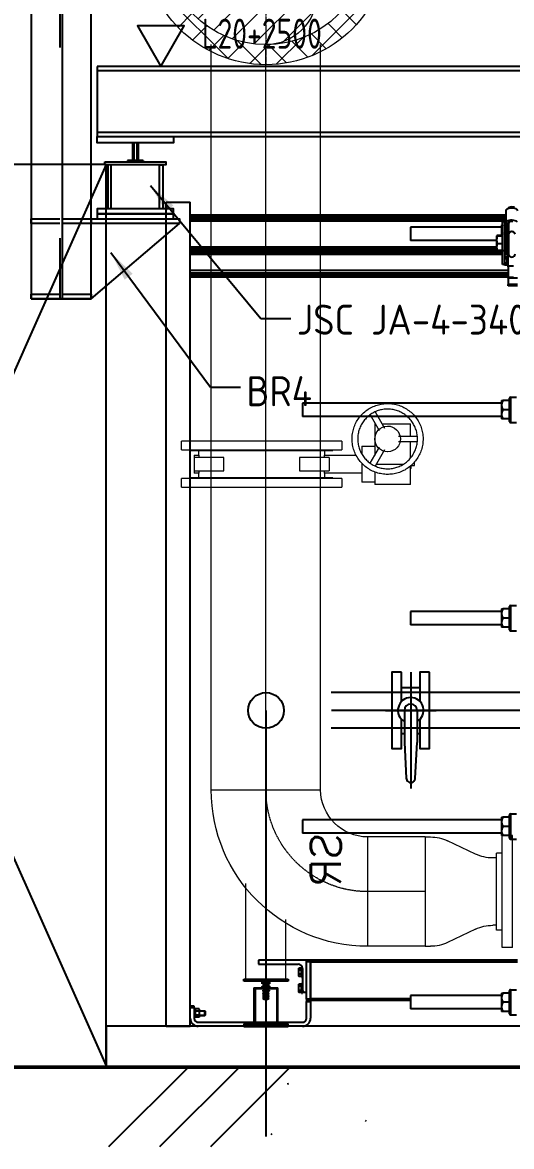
# Model space of a CAD drawing. Header units: millimetres. Extents: x -69706 to 52883, y -6882 to 68885.
# Drawn here: x 35623 to 36843, y 64494 to 67300 of the extents above; entities that cross this region are included whole.
import ezdxf

# ---------------------------------------------------------------- set-up
doc = ezdxf.new("R2010")
doc.units = ezdxf.units.MM
for name, pattern in [('XFM7P20PCW$0$CENTER', [2, 1.25, -0.25, 0.25, -0.25]), ('XFM7P20PCW$0$CENTER2', [1.125, 0.75, -0.125, 0.125, -0.125]), ('XFM7P20PCW$0$HIDDEN', [9.525, 6.35, -3.175])]:
    doc.linetypes.add(name, pattern=pattern)
for name, color, linetype in [('XFM7P20PCW$0$M-CWTR-CENT', 252, 'XFM7P20PCW$0$CENTER'), ('XFM7P20PCW$0$M-CWTR-VAVE', 252, 'Continuous'), ('XFM7P20PCW$0$M-PIPE-CHWS12', 252, 'Continuous'), ('XFM7P20PCW$0$SH-LINE-10', 252, 'Continuous'), ('XFM7P20PCW$0$SH-LINE-130', 252, 'Continuous'), ('XFM7P20PCW$0$SH-LINE-170', 252, 'Continuous'), ('XFM7P20PCW$0$SH-LINE-252', 252, 'Continuous'), ('XFM7P20PCW$0$SH-TEXT', 252, 'Continuous'), ('XFM7P20PCW$0$U-CV-DIM', 252, 'Continuous'), ('XFM7P20PCW$0$避震器', 252, 'Continuous')]:
    doc.layers.add(name, color=color, linetype=linetype)
doc.layers.add('XFM7P20PCW$0$M-PIPE--4', color=252, linetype='Continuous', lineweight=9)
doc.styles.add('XFM7P20PCW$0$aa-txt', font='isocp.shx', dxfattribs={"bigfont": 'chineset'})
doc.styles.add('XFM7P20PCW$0$PX-TEXT', font='isocp.shx', dxfattribs={"width": 0.7, "bigfont": 'chineset.shx'})
doc.styles.add('XFM7P20PCW$0$Standard', font='txt.shx', dxfattribs={"bigfont": 'chineset.shx'})
doc.dimstyles.new('XFM7P20PCW$0$adim-5', dxfattribs={"dimscale": 10, "dimtxt": 0.25, "dimasz": 0.25, "dimexe": 0.1, "dimexo": 0.5, "dimgap": 0.15, "dimtad": 0, "dimdec": 4, "dimlfac": 5, "dimdsep": 46, "dimtxsty": 'XFM7P20PCW$0$aa-txt', "dimcen": 2.5, "dimclrd": 3, "dimclre": 3, "dimclrt": 256, "dimadec": 0, "dimazin": 0, "dimtfac": 1, "dimtdec": 4, "dimtmove": 0, "dimatfit": 3, "dimfxl": 1, "dimtolj": 1, "dimtzin": 0, "dimarcsym": 0})
doc.dimstyles.new('XFM7P20PCW$0$PX-400', dxfattribs={"dimscale": 1000, "dimtxt": 0.25, "dimasz": 0.03, "dimexe": 0.1, "dimexo": 0.1, "dimgap": 0.05, "dimtad": 1, "dimdec": 0, "dimzin": 0, "dimdsep": 46, "dimtxsty": 'XFM7P20PCW$0$PX-TEXT', "dimblk": 'XFM7P20PCW$0$_Dot', "dimcen": 2, "dimclrd": 2, "dimclre": 1, "dimclrt": 4, "dimadec": 0, "dimazin": 0, "dimtfac": 1, "dimtdec": 0, "dimtix": 1, "dimtmove": 2, "dimatfit": 3, "dimfxl": 1, "dimtvp": 1, "dimtolj": 1, "dimtzin": 0, "dimarcsym": 0})

# ---------------------------------------------------------------- blocks, each defined once
blk = doc.blocks.new('XFM7P20PCW$0$_Dot')
at = {"color": 0, "linetype": 'ByBlock', "lineweight": -2}
blk.add_line((-0.5, 0), (-1, 0), dxfattribs=at)
at = {"color": 0, "linetype": 'ByBlock', "const_width": 0.5}
blk.add_lwpolyline([(-0.25, 0, 1), (0.25, 0, 1)], format="xyb", close=True, dxfattribs=at)
blk = doc.blocks.new('*D275')
at = {"layer": 'XFM7P20PCW$0$U-CV-DIM', "color": 1, "lineweight": -2, "transparency": 16777216}
for p, q in [((35758.3, 67994.4), (35237.1, 67994.4)), ((34818.3, 64694.2), (35437.1, 64694.2))]:
    blk.add_line(p, q, dxfattribs=at)
at = {"layer": 'XFM7P20PCW$0$U-CV-DIM', "color": 2, "lineweight": -2, "transparency": 16777216}
blk.add_line((35337.1, 67964.4), (35337.1, 64724.2), dxfattribs=at)
at = {"layer": 'XFM7P20PCW$0$U-CV-DIM', "color": 2, "lineweight": -2, "transparency": 16777216, "xscale": 30, "yscale": 30, "zscale": 30}
for p, rotation in [((35337.1, 67994.4), 90), ((35337.1, 64694.2), 270)]:
    blk.add_blockref('XFM7P20PCW$0$_Dot', p, dxfattribs=dict(at, rotation=rotation))
at = {"layer": 'XFM7P20PCW$0$U-CV-DIM', "color": 4, "transparency": 16777216, "insert": (35162.1, 66344.3), "char_height": 250, "attachment_point": 5, "rotation": 90, "style": 'XFM7P20PCW$0$PX-TEXT'}
blk.add_mtext('\\A1;3300', dxfattribs=at)
blk = doc.blocks.new('XFM7P20PCW$0$A$C5a31e6e3')
for p, q in [((0, 2057), (60, 2057)), ((0, 0), (0, 2057)), ((60, 0), (60, 2057)), ((847, 2025), (60, 2025)), ((847, 2023), (60, 2023)), ((847, 2035.7), (847, 2005.8)), ((854.9, 2043.6), (848.7, 2038.6)), ((847, 2018.3), (60, 2018.3)), ((847, 2016.3), (60, 2016.3)), ((847, 2015), (60, 2015)), ((847, 2010), (60, 2010)), ((609, 1994.7), (609, 1961.3)), ((836, 1994.7), (609, 1994.7)), ((836, 2001), (839, 2001)), ((836, 2001), (836, 1989.5)), ((845, 2008.2), (839, 2008.2)), ((839, 1935.7), (839, 2008.2)), ((845, 1935.7), (845, 2008.2)), ((849.5, 2001), (845, 2001)), ((849.5, 1977.1), (849.5, 2003.9)), ((854, 2003.9), (849.5, 2003.9)), ((854, 2005.8), (854, 2003.9)), ((854, 2003.9), (854, 1977.1)), ((854, 1977.1), (854, 2003.9)), ((824, 1973), (824, 1973.1)), ((824, 1973), (824, 1972.9)), ((824, 1972.9), (824, 1962.6)), ((838.2, 1973.8), (825.6, 1973.8)), ((838.2, 1972), (825.6, 1972)), ((836, 1989.5), (836, 1973.8)), ((839, 1977), (837.5, 1973.8)), ((838.2, 1973.8), (838.2, 1972)), ((838.2, 1972), (838.2, 1953.2)), ((838.2, 1971.6), (839, 1971.6)), ((849.5, 1978), (845, 1978)), ((845, 1967), (849.5, 1967)), ((848, 1943), (848, 1967)), ((849.5, 1965.2), (848, 1965.2)), ((854, 1977.1), (849.5, 1977.1)), ((849.5, 1928), (849.5, 1977.1)), ((854, 1977.1), (854, 1928)), ((854, 1928), (854, 1977.1)), ((824, 1945), (60, 1945)), ((824, 1940), (60, 1940)), ((824, 1938.7), (60, 1938.7)), ((824.3, 1936.7), (60, 1936.7)), ((824, 1961.3), (609, 1961.3)), ((824, 1962.6), (824, 1944.7)), ((824, 1944.7), (824, 1937)), ((824, 1937), (824, 1936.9)), ((825.6, 1936.2), (824, 1936.9)), ((838.2, 1953.2), (825.6, 1953.2)), ((838.2, 1936.2), (825.6, 1936.2)), ((838.2, 1953.2), (838.2, 1936.2)), ((838.2, 1938.4), (839, 1938.4)), ((839, 1936.7), (838.2, 1936.7)), ((845, 1943), (849.5, 1943)), ((849.5, 1940), (845, 1940)), ((849.5, 1938.7), (845, 1938.7)), ((849.5, 1936.7), (845, 1936.7)), ((848, 1944.8), (849.5, 1944.8)), ((839, 1932), (60, 1932)), ((839, 1930), (60, 1930)), ((60, 1927), (839, 1927)), ((845, 1935.7), (839, 1935.7)), ((839, 1901.8), (839, 1935.7)), ((845, 1901.8), (845, 1935.7)), ((849.5, 1932), (845, 1932)), ((849.5, 1930), (845, 1930)), ((845, 1927), (854.1, 1927)), ((849.9, 1920.9), (845, 1920.9)), ((849.9, 1915.7), (845, 1915.7)), ((849.5, 1928), (854, 1928)), ((849.9, 1920.9), (849.9, 1915.7)), ((849.9, 1918.8), (850.5, 1918.8)), ((849.9, 1915.7), (849.9, 1905.3)), ((850.5, 1922.5), (850.5, 1898.5)), ((850.5, 1922.5), (853, 1922.5)), ((853, 1898.3), (853, 1922.5)), ((853, 1922.5), (856.2, 1922.5)), ((853, 1887), (60, 1887)), ((853, 1880), (60, 1880)), ((845, 1901.8), (839, 1901.8)), ((843, 1901.8), (843, 1901.5)), ((843, 1901.5), (843.8, 1900.1)), ((843.1, 1901.8), (843.8, 1900.1)), ((849.9, 1900.1), (843.8, 1900.1)), ((849.9, 1905.3), (845, 1905.3)), ((849.9, 1905.3), (849.9, 1900.1)), ((849.9, 1902.2), (850.5, 1902.2)), ((850.5, 1898.5), (853, 1898.5)), ((853, 1898.3), (853, 1870.2)), ((853, 1898.3), (866, 1898.3)), ((853, 1879.8), (60, 1879.8)), ((853, 1875.3), (60, 1875.3)), ((853, 1870), (60, 1870)), ((853, 1867.2), (853, 1870.2)), ((853, 1870.2), (866, 1870.2)), ((853, 1867.2), (853, 1851.5)), ((876, 1867.2), (853, 1867.2)), ((853, 1848.5), (853, 1851.5)), ((876, 1851.5), (853, 1851.5)), ((876, 1848.5), (853, 1848.5)), ((340.2, 1555.7), (340.2, 1522.3)), ((836, 1555.7), (340.2, 1555.7)), ((836, 1562), (839.6, 1562)), ((836, 1562), (836, 1550.5)), ((836, 1550.5), (836, 1527.5)), ((856, 1562), (839.6, 1562)), ((856, 1510), (856, 1568)), ((858.5, 1570.5), (858.5, 1507.5)), ((858.5, 1570.5), (873.5, 1570.5)), ((836, 1522.3), (340.2, 1522.3)), ((836, 1527.5), (836, 1516)), ((839.6, 1516), (836, 1516)), ((856, 1539), (839.6, 1539)), ((856, 1516), (839.6, 1516)), ((858.5, 1507.5), (873.5, 1507.5)), ((836, 1042), (839.6, 1042)), ((836, 1042), (836, 1030.5)), ((856, 1042), (839.6, 1042)), ((856, 990), (856, 1048)), ((858.5, 1050.5), (858.5, 987.5)), ((858.5, 1050.5), (873.5, 1050.5)), ((609, 1035.7), (609, 1002.3)), ((836, 1035.7), (609, 1035.7)), ((836, 1030.5), (836, 1007.5)), ((856, 1019), (839.6, 1019)), ((836, 1002.3), (609, 1002.3)), ((836, 1007.5), (836, 996)), ((839.6, 996), (836, 996)), ((856, 996), (839.6, 996)), ((858.5, 987.5), (873.5, 987.5)), ((340.2, 515.7), (340.2, 482.3)), ((836, 515.7), (340.2, 515.7)), ((836, 522), (839.6, 522)), ((836, 522), (836, 510.5)), ((836, 510.5), (836, 487.5)), ((856, 522), (839.6, 522)), ((856, 470), (856, 528)), ((858.5, 530.5), (858.5, 467.5)), ((858.5, 530.5), (873.5, 530.5)), ((836, 482.3), (340.2, 482.3)), ((836, 487.5), (836, 476)), ((856, 499), (839.6, 499)), ((839.6, 476), (836, 476)), ((856, 476), (839.6, 476)), ((858.5, 467.5), (873.5, 467.5)), ((350, 165), (230, 165)), ((230, 165), (230, 155)), ((230, 155), (329, 155)), ((330.8, 145.4), (330, 142.8)), ((330, 144), (330.8, 145.4)), ((330, 144), (330, 142.8)), ((330, 142.8), (330.8, 140.2)), ((330, 142.8), (330, 135)), ((336.9, 145.4), (330.8, 145.4)), ((336.9, 145.4), (336.9, 140.2)), ((336.9, 143.3), (337.5, 143.3)), ((337.5, 147), (337.5, 123)), ((337.5, 147), (339.6, 147)), ((340, 144), (340, 90.5)), ((360, 165), (350, 165)), ((350, 85), (350, 165)), ((350, 162), (360, 162)), ((350, 68), (350, 162)), ((360, 164.8), (360, 165)), ((876, 165), (360, 165)), ((360, 162.2), (360, 164.8)), ((360, 162), (360, 162.2)), ((360, 162), (360, 68)), ((360, 161), (876, 161)), ((360, 69), (360, 161)), ((330.8, 140.2), (330, 135)), ((330, 135), (330.8, 129.8)), ((330, 135), (330, 127.2)), ((330.8, 129.8), (330, 127.2)), ((330, 127.2), (330.8, 124.6)), ((330, 127.2), (330, 126)), ((330, 126), (330.8, 124.6)), ((336.9, 140.2), (330.8, 140.2)), ((336.9, 129.8), (330.8, 129.8)), ((336.9, 124.6), (330.8, 124.6)), ((336.9, 140.2), (336.9, 129.8)), ((336.9, 129.8), (336.9, 124.6)), ((336.9, 126.7), (337.5, 126.7)), ((337.5, 123), (340, 123)), ((330.8, 105.4), (330, 102.8)), ((330, 104), (330.8, 105.4)), ((330, 104), (330, 102.8)), ((330, 102.8), (330.8, 100.2)), ((330, 102.8), (330, 95)), ((330.8, 100.2), (330, 95)), ((330, 95), (330.8, 89.8)), ((330, 95), (330, 87.2)), ((330.8, 89.8), (330, 87.2)), ((330, 87.2), (330.8, 84.6)), ((330, 87.2), (330, 86)), ((330, 86), (330.8, 84.6)), ((336.9, 105.4), (330.8, 105.4)), ((336.9, 100.2), (330.8, 100.2)), ((336.9, 89.8), (330.8, 89.8)), ((336.9, 84.6), (330.8, 84.6)), ((336.9, 105.4), (336.9, 100.2)), ((336.9, 103.3), (337.5, 103.3)), ((336.9, 100.2), (336.9, 89.8)), ((336.9, 89.8), (336.9, 84.6)), ((336.9, 86.7), (337.5, 86.7)), ((337.5, 107), (337.5, 83)), ((337.5, 107), (340, 107)), ((340, 90.5), (340, 83)), ((340, 89), (340.2, 89)), ((345.5, 85), (350, 85)), ((856, 31), (856, 89)), ((858.5, 91.5), (858.5, 28.5)), ((858.5, 91.5), (873.5, 91.5)), ((337.5, 83), (340, 83)), ((360, 68), (350, 68)), ((350, 68), (350, 65)), ((350, 65), (350, 62)), ((360, 65), (350, 65)), ((350, 62), (360, 62)), ((350, 20), (350, 62)), ((609, 69), (360, 69)), ((360, 65), (360, 68)), ((360, 62), (360, 65)), ((360, 65), (609, 65)), ((360, 62), (360, 20)), ((609, 76.7), (609, 43.3)), ((836, 76.7), (609, 76.7)), ((836, 83), (839.6, 83)), ((836, 83), (836, 71.5)), ((836, 71.5), (836, 48.5)), ((856, 83), (839.6, 83)), ((856, 60), (839.6, 60)), ((70, 50), (60, 50)), ((60, 47), (70, 47)), ((70, 47), (70, 50)), ((70, 47), (70, 20)), ((70, 45), (72.5, 45)), ((72.5, 45), (72.5, 21)), ((73.3, 43.4), (72.5, 40.8)), ((72.5, 42), (73.3, 43.4)), ((72.5, 40.8), (73.3, 38.2)), ((73.3, 38.2), (72.5, 33)), ((72.5, 33), (73.3, 27.8)), ((82.5, 43.4), (73.3, 43.4)), ((82.5, 38.2), (73.3, 38.2)), ((83.3, 40.8), (82.5, 43.4)), ((83.3, 42), (82.5, 43.4)), ((82.5, 38.2), (83.3, 40.8)), ((83.3, 33), (82.5, 38.2)), ((82.5, 27.8), (83.3, 33)), ((83.3, 40.8), (83.3, 42)), ((83.3, 33), (83.3, 40.8)), ((83.3, 39), (96.4, 39)), ((97.5, 38), (83.3, 38)), ((83.3, 25.2), (83.3, 33)), ((96.4, 27), (96.4, 39)), ((97.5, 37.9), (96.4, 39)), ((97.5, 28.1), (96.4, 27)), ((97.5, 37.9), (97.5, 28.1)), ((836, 43.3), (609, 43.3)), ((836, 48.5), (836, 37)), ((839.6, 37), (836, 37)), ((856, 37), (839.6, 37)), ((858.5, 28.5), (873.5, 28.5)), ((0, 0), (60, 0)), ((70, 21), (72.5, 21)), ((73.3, 27.8), (72.5, 25.2)), ((72.5, 25.2), (73.3, 22.6)), ((72.5, 24), (73.3, 22.6)), ((82.5, 27.8), (73.3, 27.8)), ((82.5, 22.6), (73.3, 22.6)), ((80, 10), (340, 10)), ((340, 0), (80, 0)), ((83.3, 25.2), (82.5, 27.8)), ((82.5, 22.6), (83.3, 25.2)), ((83.3, 24), (82.5, 22.6)), ((83.3, 28.1), (97.5, 28.1)), ((83.3, 27), (96.4, 27)), ((83.3, 24), (83.3, 25.2))]:
    blk.add_line(p, q)
at = {"flags": 128}
for points in [[(839, 2000), (836.8, 1994.7), (836, 1989.5)], [(825.6, 1973.8), (824.4, 1973.4), (824, 1972.9)], [(824, 1972.9), (824.4, 1972.5), (825.6, 1972)], [(825.6, 1972), (824.4, 1967.1), (824, 1962.6)], [(836, 1989.5), (836.8, 1984.3), (839, 1979)], [(824, 1962.6), (824.4, 1958.1), (825.6, 1953.2)], [(825.6, 1953.2), (824.4, 1948.8), (824, 1944.7)], [(824, 1944.7), (824.4, 1940.6), (825.6, 1936.2)], [(839.6, 1562), (836.9, 1556.1), (836, 1550.5)], [(836, 1550.5), (836.9, 1544.9), (839.6, 1539)], [(839.6, 1539), (836.9, 1533.1), (836, 1527.5)], [(836, 1527.5), (836.9, 1521.9), (839.6, 1516)], [(839.6, 1042), (836.9, 1036.1), (836, 1030.5)], [(836, 1030.5), (836.9, 1024.9), (839.6, 1019)], [(839.6, 1019), (836.9, 1013.1), (836, 1007.5)], [(836, 1007.5), (836.9, 1001.9), (839.6, 996)], [(839.6, 522), (836.9, 516.1), (836, 510.5)], [(836, 510.5), (836.9, 504.9), (839.6, 499)], [(839.6, 499), (836.9, 493.1), (836, 487.5)], [(836, 487.5), (836.9, 481.9), (839.6, 476)], [(839.6, 83), (836.9, 77.1), (836, 71.5)], [(836, 71.5), (836.9, 65.9), (839.6, 60)], [(839.6, 60), (836.9, 54.1), (836, 48.5)], [(836, 48.5), (836.9, 42.9), (839.6, 37)]]:
    blk.add_lwpolyline(points, dxfattribs=at)
for centre, radius, start, end in [((862, 1928), 8, 180, 0), ((858.5, 1568), 2.5, 90, 180), ((858.5, 1510), 2.5, 180, 270), ((858.5, 1048), 2.5, 90, 180), ((858.5, 990), 2.5, 180, 270), ((858.5, 528), 2.5, 90, 180), ((858.5, 470), 2.5, 180, 270), ((329, 144), 11, 0, 90), ((345.5, 90.5), 5.5, 180, 270), ((858.5, 89), 2.5, 90, 180), ((858.5, 31), 2.5, 180, 270), ((80, 20), 20, 180, 270), ((80, 20), 10, 180, 270), ((340, 20), 20, 270, 0), ((340, 20), 10, 270, 0)]:
    blk.add_arc(centre, radius, start, end)
for centre, major_axis, ratio, start_param, end_param in [((862, 2035.7), (15, 0), 0.422618, 0, 3.141593), ((862, 2042), (-8, 0), 0.422618, 3.626705, 5.798073), ((862, 2042), (8, 0), 0.422618, 0.485112, 2.65648), ((862, 2005.8), (15, 0), 0.422618, 0.388924, 3.727278), ((862, 2003.9), (8, 0), 0.665463, 1.938896, 3.141593), ((862, 2005.8), (-8, 0), 0.422618, 5.080489, 6.283185), ((862, 2005.3), (8, 0), 0.487998, 1.202696, 1.938896), ((862, 1977.1), (-8, 0), 0.819152, 3.141593, 6.283185), ((862, 1977.1), (8, 0), 0.819152, 0, 3.141593)]:
    blk.add_ellipse(centre, major_axis=major_axis, ratio=ratio, start_param=start_param, end_param=end_param)
blk = doc.blocks.new('XFM7P20PCW$0$A$Cbbcdfd53')
h = blk.add_hatch()
h.set_pattern_fill('ANSI37', color=256, scale=15, style=0)
h.set_pattern_definition([(45, (-42497.296, -66382.497), (-33.67596, 33.67596), []), (135, (-42497.296, -66382.497), (-33.67596, -33.67596), [])])
edge = h.paths.add_edge_path()
edge.add_arc((304, 304), 304, 0, 360)
edge = h.paths.add_edge_path(flags=17)
edge.add_arc((304, 304), 254, 0, 360)
h = blk.add_hatch()
h.set_pattern_fill('ANSI31', color=256, scale=15, style=0)
h.set_pattern_definition([(45, (-42497.296, -63784.355), (-33.67596, 33.67596), [])])
edge = h.paths.add_edge_path()
edge.add_arc((304, 304), 254, 90, 270)
edge.add_arc((304, 177), 127, 270, 450)
edge.add_arc((304, 431), 127, 90, 270, ccw=False)
at = {"color": 1, "linetype": 'XFM7P20PCW$0$CENTER2'}
for p, q in [((304, 608), (304, 0)), ((0, 304), (608, 304))]:
    blk.add_line(p, q, dxfattribs=at)
blk.add_lwpolyline([(304, 50, -1), (304, 558, 1), (304, 304, -1)], format="xyb", close=True)
for radius in [304, 254]:
    blk.add_circle((304, 304), radius)
blk = doc.blocks.new('XFM7P20PCW$0$SL150')
for p, q in [((3.96875, 13.97), (1.42875, 13.97)), ((1.42875, -13.97), (1.42875, 13.97)), ((3.96875, -13.97), (3.96875, 13.97)), ((1.42875, 9.604375), (0, 9.604375)), ((0, -9.604375), (0, 9.604375)), ((1.42875, -9.604375), (0, -9.604375)), ((3.96875, -13.97), (1.42875, -13.97))]:
    blk.add_line(p, q)
blk = doc.blocks.new('XFM7P20PCW$0$R10-6')
for p, q in [((-8.41, 0), (-8.41, -0.92)), ((-8.41, 0), (8.41, 0)), ((8.41, 0), (8.41, -0.92)), ((-9.38, -5.21), (-12.69, -12.17)), ((9.38, -5.21), (12.69, -12.17)), ((-13.65, -17.78), (-13.65, -16.46)), ((13.65, -17.78), (13.65, -16.46)), ((13.65, -17.78), (-13.65, -17.78))]:
    blk.add_line(p, q)
for centre, start, end in [((-18.41, -0.92), 334.6007, 0), ((18.41, -0.92), 180, 205.3993), ((-3.65, -16.46), 154.6007, 180), ((3.65, -16.46), 0, 25.3993)]:
    blk.add_arc(centre, 10, start, end)
blk = doc.blocks.new('XFM7P20PCW$0$A$C2FAC25FF')
for p, q in [((0, 390.5), (0, 117.5)), ((390.5, 0), (117.5, 0))]:
    blk.add_line(p, q)
for radius in [390.5, 117.5]:
    blk.add_arc((0, 0), radius, 0, 90)
at = {"color": 1, "linetype": 'XFM7P20PCW$0$CENTER'}
blk.add_arc((0, 0), 254, 0, 90, dxfattribs=at)
at = {"color": 0, "style": 'XFM7P20PCW$0$Standard'}
blk.add_text('SR', height=75, dxfattribs=at).set_placement((108.1, 67.2))
blk = doc.blocks.new('XFM7P20PCW$0$BV-250A-HP')
for p, q in [((57, 392.9), (53.9, 391.3)), ((60.2, 394.5), (57, 392.9)), ((63.4, 395.9), (60.2, 394.5)), ((66.7, 397.2), (63.4, 395.9)), ((70.1, 398.3), (66.7, 397.2)), ((73.5, 399.3), (70.1, 398.3)), ((76.9, 400.2), (73.5, 399.3)), ((80.4, 400.9), (76.9, 400.2)), ((83.8, 401.5), (80.4, 400.9)), ((87.4, 402), (83.8, 401.5)), ((90.9, 402.3), (87.4, 402)), ((94.4, 402.5), (90.9, 402.3)), ((98, 402.5), (94.4, 402.5)), ((101.5, 402.4), (98, 402.5)), ((105, 402.1), (101.5, 402.4)), ((108.5, 401.7), (105, 402.1)), ((112, 401.2), (108.5, 401.7)), ((115.5, 400.5), (112, 401.2)), ((119, 399.7), (115.5, 400.5)), ((122.4, 398.8), (119, 399.7)), ((125.7, 397.7), (122.4, 398.8)), ((129.1, 396.5), (125.7, 397.7)), ((132.3, 395.1), (129.1, 396.5)), ((135.6, 393.7), (132.3, 395.1)), ((138.7, 392.1), (135.6, 393.7)), ((-17, 371), (-17, 282)), ((-17, 371), (29.3, 371)), ((23, 373), (23, 371)), ((23, 373), (31.1, 373)), ((25.1, 365.5), (23.1, 362.6)), ((27.2, 368.4), (25.1, 365.5)), ((29.4, 371.1), (27.2, 368.4)), ((31.7, 373.8), (29.4, 371.1)), ((30.7, 381), (37.3, 381)), ((30.7, 373), (30.7, 381)), ((34.2, 376.3), (31.7, 373.8)), ((36.7, 378.8), (34.2, 376.3)), ((39.4, 381.2), (36.7, 378.8)), ((37.3, 381), (37.3, 379.2)), ((42.1, 383.4), (39.4, 381.2)), ((41, 363.1), (43, 365.3)), ((44.9, 385.6), (42.1, 383.4)), ((43, 365.3), (45.1, 367.4)), ((47.8, 387.6), (44.9, 385.6)), ((45.1, 367.4), (47.3, 369.5)), ((47.3, 369.5), (49.5, 371.4)), ((50.8, 389.5), (47.8, 387.6)), ((49.2, 371), (90, 371)), ((49.5, 371.4), (51.9, 373.3)), ((53.9, 391.3), (50.8, 389.5)), ((51.9, 373.3), (54.3, 375)), ((54.3, 375), (56.7, 376.7)), ((56.7, 376.7), (59.3, 378.2)), ((59.3, 378.2), (61.9, 379.7)), ((61.9, 379.7), (64.5, 381.1)), ((64.5, 381.1), (67.2, 382.3)), ((67.2, 382.3), (70, 383.4)), ((70, 383.4), (72.8, 384.5)), ((72.8, 384.5), (75.6, 385.4)), ((75.6, 385.4), (78.5, 386.2)), ((78.5, 386.2), (81.4, 386.9)), ((81.4, 386.9), (84.3, 387.4)), ((84.3, 387.4), (87.3, 387.9)), ((87.3, 387.9), (90.2, 388.2)), ((90, 388.3), (90, 341.4)), ((90.2, 388.2), (93.2, 388.4)), ((93.2, 388.4), (96.2, 388.5)), ((96.2, 388.5), (99.2, 388.5)), ((99.2, 388.5), (102.2, 388.3)), ((102.2, 388.3), (105.1, 388.1)), ((104, 341.4), (104, 388.5)), ((104, 371), (134.8, 371)), ((105.1, 388.1), (108.1, 387.7)), ((108.1, 387.7), (111, 387.2)), ((111, 387.2), (113.9, 386.6)), ((113.9, 386.6), (116.8, 385.8)), ((116.8, 385.8), (119.7, 385)), ((119.7, 385), (122.5, 384)), ((122.5, 384), (125.3, 382.9)), ((125.3, 382.9), (128, 381.7)), ((128, 381.7), (130.7, 380.4)), ((130.7, 380.4), (133.3, 379)), ((133.3, 379), (135.9, 377.5)), ((134.8, 300.2), (134.8, 371)), ((135.9, 377.5), (138.4, 375.9)), ((138.4, 375.9), (140.8, 374.2)), ((141.8, 390.3), (138.7, 392.1)), ((140.8, 374.2), (143.2, 372.4)), ((144.8, 388.5), (141.8, 390.3)), ((143.2, 372.4), (145.5, 370.5)), ((147.8, 386.5), (144.8, 388.5)), ((145.5, 370.5), (147.7, 368.6)), ((147.7, 368.6), (149.9, 366.5)), ((150.6, 384.4), (147.8, 386.5)), ((149.9, 366.5), (151.9, 364.3)), ((153.4, 382.2), (150.6, 384.4)), ((156.1, 379.9), (153.4, 382.2)), ((158.7, 377.5), (156.1, 379.9)), ((161.1, 375), (158.7, 377.5)), ((163.5, 372.4), (161.1, 375)), ((165.8, 369.6), (163.5, 372.4)), ((168, 366.9), (165.8, 369.6)), ((170, 364), (168, 366.9)), ((11.5, 336.9), (10.7, 333.5)), ((12.5, 340.3), (11.5, 336.9)), ((13.6, 343.6), (12.5, 340.3)), ((14.9, 347), (13.6, 343.6)), ((16.2, 350.2), (14.9, 347)), ((17.8, 353.4), (16.2, 350.2)), ((19.4, 356.6), (17.8, 353.4)), ((21.2, 359.6), (19.4, 356.6)), ((23.1, 362.6), (21.2, 359.6)), ((25.4, 334.6), (26.3, 337.4)), ((26.3, 337.4), (27.3, 340.2)), ((27.3, 340.2), (28.4, 343)), ((28.4, 343), (29.6, 345.7)), ((29.6, 345.7), (30.9, 348.4)), ((30.9, 348.4), (32.3, 351)), ((32.3, 351), (33.9, 353.6)), ((33.9, 353.6), (35.5, 356.1)), ((34, 285.6), (34, 353.5)), ((35.5, 356.1), (37.2, 358.5)), ((37.2, 358.5), (39.1, 360.8)), ((39.1, 360.8), (41, 363.1)), ((151.9, 364.3), (153.9, 362.1)), ((153.9, 362.1), (155.8, 359.8)), ((155.8, 359.8), (157.6, 357.4)), ((157.6, 357.4), (159.3, 354.9)), ((159.3, 354.9), (160.8, 352.4)), ((160.8, 352.4), (162.3, 349.8)), ((162.3, 349.8), (163.7, 347.2)), ((163.7, 347.2), (165, 344.5)), ((165, 344.5), (166.1, 341.7)), ((166.1, 341.7), (167.2, 339)), ((167.2, 339), (168.1, 336.1)), ((172, 361), (170, 364)), ((173.8, 358), (172, 361)), ((175.5, 354.9), (173.8, 358)), ((177.1, 351.7), (175.5, 354.9)), ((178.5, 348.5), (177.1, 351.7)), ((179.8, 345.2), (178.5, 348.5)), ((181, 341.8), (179.8, 345.2)), ((182.1, 338.5), (181, 341.8)), ((183, 335), (182.1, 338.5)), ((8.7, 319.4), (8.5, 315.9)), ((8.5, 315.9), (8.5, 314)), ((8.5, 314), (8.6, 310.5)), ((8.6, 310.5), (8.8, 306.9)), ((9, 323), (8.7, 319.4)), ((9.4, 326.5), (9, 323)), ((10, 330), (9.4, 326.5)), ((10.7, 333.5), (10, 330)), ((22.5, 314), (22.6, 317)), ((22.5, 312.4), (22.5, 314)), ((22.6, 309.4), (22.5, 312.4)), ((22.6, 317), (22.7, 320)), ((22.9, 306.4), (22.6, 309.4)), ((22.7, 320), (23, 322.9)), ((23, 322.9), (23.5, 325.9)), ((23.5, 325.9), (24, 328.8)), ((24, 328.8), (24.6, 331.7)), ((24.6, 331.7), (25.4, 334.6)), ((168.1, 336.1), (169, 333.3)), ((169, 333.3), (169.7, 330.4)), ((169.7, 330.4), (170.3, 327.5)), ((170.3, 327.5), (170.8, 324.5)), ((170.8, 324.5), (171.1, 321.6)), ((171.1, 321.6), (171.4, 318.6)), ((171.4, 311), (171.3, 308)), ((171.4, 318.6), (171.5, 315.6)), ((171.5, 314), (171.4, 311)), ((171.5, 315.6), (171.5, 314)), ((183.7, 331.6), (183, 335)), ((184.4, 328.1), (183.7, 331.6)), ((184.9, 324.6), (184.4, 328.1)), ((185.2, 321.1), (184.9, 324.6)), ((185.4, 317.5), (185.2, 321.1)), ((185.3, 308.6), (185.5, 312.1)), ((185.5, 314), (185.4, 317.5)), ((185.5, 312.1), (185.5, 314)), ((14.6, 282), (-17, 282)), ((-11.3, 282), (-11.3, 249.5)), ((8.8, 306.9), (9.1, 303.4)), ((9.1, 303.4), (9.6, 299.9)), ((9.6, 299.9), (10.3, 296.4)), ((10.3, 296.4), (11, 293)), ((11, 293), (11.9, 289.5)), ((11.9, 289.5), (13, 286.2)), ((13, 286.2), (14.2, 282.8)), ((14.2, 282.8), (15.5, 279.5)), ((23.2, 303.5), (22.9, 306.4)), ((23.7, 300.5), (23.2, 303.5)), ((24.3, 297.6), (23.7, 300.5)), ((25, 294.7), (24.3, 297.6)), ((25.9, 291.9), (25, 294.7)), ((26.8, 289), (25.9, 291.9)), ((27.9, 286.3), (26.8, 289)), ((29, 283.5), (27.9, 286.3)), ((30.3, 280.8), (29, 283.5)), ((69.8, 306.4), (29.2, 282.9)), ((31.7, 278.2), (30.3, 280.8)), ((36.1, 270.8), (76.8, 294.2)), ((134.8, 282), (55.3, 282)), ((79.3, 249.5), (79.3, 282)), ((117.2, 294.2), (157.9, 270.8)), ((164.8, 282.9), (124.2, 306.4)), ((134.8, 282), (134.8, 284.2)), ((164.4, 282.3), (163.1, 279.6)), ((165.6, 285), (164.4, 282.3)), ((166.7, 287.8), (165.6, 285)), ((167.7, 290.6), (166.7, 287.8)), ((168.6, 293.4), (167.7, 290.6)), ((169.4, 296.3), (168.6, 293.4)), ((170, 299.2), (169.4, 296.3)), ((170.5, 302.1), (170, 299.2)), ((171, 305.1), (170.5, 302.1)), ((171.3, 308), (171, 305.1)), ((177.8, 277.8), (179.1, 281)), ((179.1, 281), (180.4, 284.4)), ((180.4, 284.4), (181.5, 287.7)), ((181.5, 287.7), (182.5, 291.1)), ((182.5, 291.1), (183.3, 294.5)), ((183.3, 294.5), (184, 298)), ((184, 298), (184.6, 301.5)), ((184.6, 301.5), (185, 305)), ((185, 305), (185.3, 308.6)), ((15.5, 279.5), (16.9, 276.3)), ((16.9, 276.3), (18.5, 273.1)), ((18.5, 273.1), (20.2, 270)), ((20.2, 270), (22, 267)), ((22, 267), (24, 264)), ((24, 264), (26, 261.1)), ((26, 261.1), (28.2, 258.4)), ((28.2, 258.4), (30.5, 255.6)), ((30.5, 255.6), (32.9, 253)), ((33.2, 275.6), (31.7, 278.2)), ((32.9, 253), (35.3, 250.5)), ((34.7, 273.1), (33.2, 275.6)), ((36.4, 270.6), (34.7, 273.1)), ((38.2, 268.2), (36.4, 270.6)), ((40.1, 265.9), (38.2, 268.2)), ((42.1, 263.7), (40.1, 265.9)), ((44.1, 261.5), (42.1, 263.7)), ((46.3, 259.4), (44.1, 261.5)), ((48.5, 257.5), (46.3, 259.4)), ((50.8, 255.6), (48.5, 257.5)), ((53.2, 253.8), (50.8, 255.6)), ((55.6, 252.1), (53.2, 253.8)), ((139.7, 253), (137.3, 251.3)), ((142.1, 254.7), (139.7, 253)), ((144.5, 256.6), (142.1, 254.7)), ((146.7, 258.5), (144.5, 256.6)), ((148.9, 260.6), (146.7, 258.5)), ((151, 262.7), (148.9, 260.6)), ((153, 264.9), (151, 262.7)), ((154.9, 267.2), (153, 264.9)), ((156.8, 269.5), (154.9, 267.2)), ((158.5, 271.9), (156.8, 269.5)), ((160.1, 274.4), (158.5, 271.9)), ((159.8, 251.7), (162.3, 254.2)), ((161.7, 277), (160.1, 274.4)), ((163.1, 279.6), (161.7, 277)), ((162.3, 254.2), (164.6, 256.9)), ((164.6, 256.9), (166.8, 259.6)), ((166.8, 259.6), (168.9, 262.5)), ((168.9, 262.5), (170.9, 265.4)), ((170.9, 265.4), (172.8, 268.4)), ((172.8, 268.4), (174.6, 271.4)), ((174.6, 271.4), (176.2, 274.6)), ((176.2, 274.6), (177.8, 277.8)), ((36.5, 249.5), (-11.3, 249.5)), ((11.3, 249.5), (11.3, 157)), ((35.3, 250.5), (37.9, 248.1)), ((37.9, 248.1), (40.6, 245.8)), ((40.6, 245.8), (43.4, 243.6)), ((43.4, 243.6), (46.2, 241.5)), ((46.2, 241.5), (49.2, 239.5)), ((49.2, 239.5), (52.2, 237.7)), ((52.2, 237.7), (55.3, 235.9)), ((55.3, 235.9), (58.4, 234.3)), ((58.1, 250.5), (55.6, 252.1)), ((56.7, 157), (56.7, 235.4)), ((60.7, 249), (58.1, 250.5)), ((58.4, 234.3), (61.7, 232.9)), ((79.3, 249.5), (60, 249.5)), ((63.3, 247.6), (60.7, 249)), ((61.7, 232.9), (64.9, 231.5)), ((66, 246.3), (63.3, 247.6)), ((64.9, 231.5), (68.3, 230.3)), ((68.7, 245.1), (66, 246.3)), ((68.3, 230.3), (71.6, 229.2)), ((71.5, 244), (68.7, 245.1)), ((74.3, 243), (71.5, 244)), ((71.6, 229.2), (75, 228.3)), ((77.2, 242.2), (74.3, 243)), ((75, 228.3), (78.5, 227.5)), ((80.1, 241.4), (77.2, 242.2)), ((78.5, 227.5), (82, 226.8)), ((83, 240.8), (80.1, 241.4)), ((82, 226.8), (85.5, 226.3)), ((85.9, 240.3), (83, 240.8)), ((85.5, 226.3), (89, 225.9)), ((88.9, 239.9), (85.9, 240.3)), ((91.8, 239.7), (88.9, 239.9)), ((89, 225.9), (92.5, 225.6)), ((94.8, 239.5), (91.8, 239.7)), ((92.5, 225.6), (96, 225.5)), ((97.8, 239.5), (94.8, 239.5)), ((96, 225.5), (99.6, 225.5)), ((100.8, 239.6), (97.8, 239.5)), ((99.6, 225.5), (103.1, 225.7)), ((103.8, 239.8), (100.8, 239.6)), ((103.1, 225.7), (106.6, 226)), ((106.7, 240.1), (103.8, 239.8)), ((106.6, 226), (110.2, 226.5)), ((109.7, 240.6), (106.7, 240.1)), ((112.6, 241.1), (109.7, 240.6)), ((110.2, 226.5), (113.6, 227.1)), ((115.5, 241.8), (112.6, 241.1)), ((113.6, 227.1), (117.1, 227.8)), ((118.4, 242.6), (115.5, 241.8)), ((117.1, 227.8), (120.5, 228.7)), ((121.2, 243.5), (118.4, 242.6)), ((120.5, 228.7), (123.9, 229.7)), ((124, 244.6), (121.2, 243.5)), ((123.9, 229.7), (127.3, 230.8)), ((126.8, 245.7), (124, 244.6)), ((129.5, 246.9), (126.8, 245.7)), ((127.3, 230.8), (130.6, 232.1)), ((132.1, 248.3), (129.5, 246.9)), ((130.6, 232.1), (133.8, 233.5)), ((134.7, 249.8), (132.1, 248.3)), ((133.8, 233.5), (137, 235.1)), ((137.3, 251.3), (134.7, 249.8)), ((137, 235.1), (140.1, 236.7)), ((140.1, 236.7), (143.2, 238.5)), ((143.2, 238.5), (146.2, 240.4)), ((146.2, 240.4), (149.1, 242.4)), ((149.1, 242.4), (151.9, 244.6)), ((151.9, 244.6), (154.6, 246.8)), ((154.6, 246.8), (157.3, 249.2)), ((157.3, 249.2), (159.8, 251.7)), ((-1.6, 200), (-23.6, 200)), ((-23.6, -200), (-23.6, 199.9)), ((-1.6, 199.8), (-1.6, -200)), ((91.6, 200), (69.6, 200)), ((69.6, -200), (69.6, 199.9)), ((91.6, 199.8), (91.6, -200)), ((0, 177.5), (-1.6, 177.5)), ((0, 177.5), (0, -177.5)), ((69.6, 177.5), (68, 177.5)), ((68, -177.5), (68, 177.5)), ((11.3, 157), (0, 157)), ((51, 168.2), (17, 168.2)), ((17, 94.2), (17, 168.2)), ((51, 168.2), (51, 94.2)), ((68, 157), (56.7, 157)), ((51, 94.2), (17, 94.2)), ((17, -94.2), (51, -94.2)), ((17, -168.3), (17, -94.2)), ((51, -94.2), (51, -168.3)), ((0, -157), (11.3, -157)), ((11.3, -157), (11.3, -168.3)), ((56.7, -168.3), (11.3, -168.3)), ((56.7, -168.3), (56.7, -157)), ((56.7, -157), (68, -157)), ((-1.6, -177.5), (0, -177.5)), ((68, -177.5), (69.6, -177.5)), ((-23.6, -200), (-1.6, -200)), ((69.6, -200), (91.6, -200))]:
    blk.add_line(p, q)
for centre, radius, start, end in [((97, 395.5), 7, 85.2104, 94.7896), ((97, 314), 32, 180, 178.5803), ((26.4, 273.3), 7, 204.5391, 214.7896), ((167.6, 273.3), 7, 325.2104, 334.7896)]:
    blk.add_arc(centre, radius, start, end)
for points in [[(11.3, 157), (11.3, 157), (11.8, 156.9), (13.7, 156.7), (15.8, 156.4), (17, 156.3)], [(51, 156.3), (52.2, 156.4), (54.3, 156.7), (56.2, 156.9), (56.7, 157), (56.7, 157)], [(17, -156.3), (15.8, -156.4), (13.7, -156.7), (11.8, -156.9), (11.3, -157), (11.3, -157)], [(56.7, -157), (56.7, -157), (56.2, -156.9), (54.3, -156.7), (52.2, -156.4), (51, -156.3)]]:
    blk.add_open_spline(points, degree=3)
blk = doc.blocks.new('XFM7P20PCW$0$A$C2D731D76')
at = {"layer": 'XFM7P20PCW$0$M-CWTR-CENT'}
for p, q in [((35297.6, -7618.4), (35297.6, -7491.6)), ((35202.4, -7555.4), (35492.8, -7555.4))]:
    blk.add_line(p, q, dxfattribs=at)
at = {"layer": 'XFM7P20PCW$0$M-CWTR-VAVE'}
for p, q in [((35240.1, -7578.4), (35240.1, -7532.4)), ((35297.6, -7539.5), (35378, -7539.5)), ((35355.1, -7539.5), (35355.1, -7532.4)), ((35466.3, -7544.1), (35378, -7539.5)), ((35297.6, -7571.3), (35378, -7571.3)), ((35355.1, -7578.4), (35355.1, -7571.3)), ((35378, -7571.3), (35466.3, -7566.7))]:
    blk.add_line(p, q, dxfattribs=at)
for points in [[(35202.4, -7508.6), (35202.4, -7532.4), (35275.4, -7532.4)], [(35319.8, -7532.4), (35392.9, -7532.4), (35392.9, -7508.6), (35202.4, -7508.6)], [(35202.4, -7578.4), (35202.4, -7602.2), (35392.9, -7602.2), (35392.9, -7578.4), (35319.8, -7578.4)], [(35275.4, -7578.4), (35202.4, -7578.4)], [(35275.4, -7578.4), (35219.4, -7578.4)]]:
    blk.add_lwpolyline(points, dxfattribs=at)
for centre, radius, start, end in [((35297.6, -7555.4), 32, 29.8512, 330.1488), ((35297.6, -7555.4), 15.9, 90, 270), ((35466.3, -7555.4), 11.3, 270, 90)]:
    blk.add_arc(centre, radius, start, end, dxfattribs=at)
blk = doc.blocks.new('XFM7P20PCW$0$A$C0813008A')
at = {"layer": 'XFM7P20PCW$0$避震器', "ltscale": 0.0002}
for p, q in [((11, 23.5), (-11, 23.5)), ((-11, 23.5), (-11, 22.6)), ((-11, 22.6), (11, 22.6)), ((-1.47, 22.6), (1.47, 22.6)), ((-0.8, 22.5), (-0.7, 22.6)), ((-0.8, 20.18), (-0.8, 22.5)), ((0.8, 22.5), (-0.8, 22.5)), ((-0.7, 22.6), (-0.7, 20.18)), ((-0.7, 22.6), (0.7, 22.6)), ((-0.68, 23.5), (-0.68, 22.6)), ((0.7, 22.6), (0.7, 20.18)), ((0.7, 22.6), (0.8, 22.5)), ((0.72, 23.5), (0.72, 22.6)), ((0.8, 22.5), (0.8, 20.18)), ((11, 22.6), (11, 23.5)), ((-6, 1.2), (-6, 19.2)), ((6, 19.2), (-6, 19.2)), ((-6, 18.7), (6, 18.7)), ((-5.4, 18.7), (-5.4, 1.2)), ((-2, 19.2), (-2, 19.96)), ((-1.96, 21.18), (-1.96, 22.38)), ((-1.96, 21.18), (1.96, 21.18)), ((-1.9, 19.6), (-1.9, 19.4)), ((-1.25, 19.4), (-1.9, 19.4)), ((1.7, 19.8), (-1.7, 19.8)), ((-1.62, 18), (-1.62, 17.75)), ((-1.25, 18), (-1.62, 18)), ((1.58, 17.7), (-1.58, 17.7)), ((-1.51, 20.18), (1.43, 20.18)), ((-1.25, 19.4), (-1.25, 19.2)), ((-1.25, 19.2), (-1.25, 19.31)), ((-1.25, 18.7), (-1.25, 18)), ((-1.02, 19.8), (-1.02, 19.96)), ((-0.98, 21.18), (-0.98, 22.38)), ((-0.95, 18.7), (-0.95, 17.7)), ((-0.8, 14.78), (-0.8, 18.7)), ((-0.7, 18.7), (-0.7, 14.78)), ((0.6, 21.18), (-0.6, 21.18)), ((-0.6, 21.18), (-0.6, 20.18)), ((-0.6, 20.18), (0.6, 20.18)), ((0, 20.1), (0, 17.37)), ((0.6, 20.18), (0.6, 21.18)), ((0.7, 18.7), (0.7, 14.78)), ((0.8, 18.7), (0.8, 14.78)), ((0.94, 19.8), (0.94, 19.96)), ((0.95, 18.7), (0.95, 17.7)), ((0.98, 21.18), (0.98, 22.38)), ((1.9, 19.4), (1.25, 19.4)), ((1.25, 19.4), (1.25, 19.2)), ((1.25, 19.2), (1.25, 19.31)), ((1.25, 18.7), (1.25, 18)), ((1.62, 18), (1.25, 18)), ((1.62, 18), (1.62, 17.75)), ((1.9, 19.6), (1.9, 19.4)), ((1.92, 19.2), (1.92, 19.96)), ((1.96, 21.18), (1.96, 22.38)), ((5.4, 18.7), (5.4, 1.2)), ((6, 19.2), (6, 1.2)), ((-1.46, 16.78), (1.54, 16.78)), ((-1.46, 16.48), (-1.46, 16.78)), ((1.54, 16.48), (-1.46, 16.48)), ((1.54, 15.03), (-1.46, 15.03)), ((-1.35, 15.15), (-1.35, 16.33)), ((-1.35, 13.7), (-1.35, 14.88)), ((1.08, 15), (-1, 15)), ((1.08, 13.55), (-1, 13.55)), ((-0.86, 16.48), (-0.86, 16.78)), ((-0.65, 15.15), (-0.65, 16.33)), ((-0.65, 13.7), (-0.65, 14.88)), ((0.73, 16.33), (0.73, 15.15)), ((0.73, 14.88), (0.73, 13.7)), ((0.94, 16.78), (0.94, 16.48)), ((1.42, 16.33), (1.42, 15.15)), ((1.42, 14.88), (1.42, 13.7)), ((1.54, 16.78), (1.54, 16.48)), ((-11, 1.2), (11, 1.2)), ((-11, 0), (-11, 1.2)), ((11, 0.6), (-11, 0.6)), ((11, 0), (-11, 0)), ((-10.2, 1.2), (-10.2, 0)), ((-8.8, 1.2), (-8.8, 0)), ((8.8, 1.2), (8.8, 0)), ((10.2, 1.2), (10.2, 0)), ((11, 1.2), (11, 0))]:
    blk.add_line(p, q, dxfattribs=at)
for centre, radius, start, end in [((-1.47, 21.94), 0.659, 41.9134, 138.0866), ((0, 20.29), 2.31, 64.8501, 115.1499), ((1.47, 21.94), 0.659, 41.9134, 138.0866), ((-1.51, 19.52), 0.659, 41.9134, 138.0866), ((-1.7, 19.6), 0.2, 90, 180), ((-1.58, 17.75), 0.05, 180, 270), ((-0.04, 17.87), 2.31, 64.8501, 115.1499), ((1.43, 19.52), 0.659, 41.9134, 138.0866), ((1.58, 17.75), 0.05, 270, 0), ((1.7, 19.6), 0.2, 0, 90), ((-1, 16.01), 0.475, 43.1736, 136.8264), ((-1, 15.48), 0.475, 223.1736, 316.8264), ((-1, 14.56), 0.475, 43.1736, 136.8264), ((-1, 14.03), 0.475, 223.1736, 316.8264), ((0.04, 14.81), 1.68, 65.5673, 114.4327), ((0.04, 16.68), 1.68, 245.5673, 294.4327), ((0.04, 13.36), 1.68, 65.5673, 114.4327), ((0.04, 15.23), 1.68, 245.5673, 294.4327), ((1.08, 16.01), 0.475, 43.1736, 136.8264), ((1.08, 15.48), 0.475, 223.1736, 316.8264), ((1.08, 14.56), 0.475, 43.1736, 136.8264), ((1.08, 14.03), 0.475, 223.1736, 316.8264)]:
    blk.add_arc(centre, radius, start, end, dxfattribs=at)
blk.add_point((0.7, 22.6), dxfattribs=at)
blk = doc.blocks.new('XFM7P20PCW$0$A$Cd4ff1465')
at = {"layer": 'XFM7P20PCW$0$SH-LINE-10'}
for p, q in [((90.964, 86.888), (90.964, 85.426)), ((91.069, 86.888), (91.069, 85.426)), ((91.33, 86.888), (91.33, 85.426)), ((91.434, 86.888), (91.434, 85.426)), ((91.852, 85.426), (90.546, 85.426)), ((90.546, 85.426), (90.546, 85.321)), ((91.852, 85.426), (91.852, 85.321))]:
    blk.add_line(p, q, dxfattribs=at)
at = {"layer": 'XFM7P20PCW$0$SH-LINE-130', "ltscale": 0.1}
blk.add_line((87.532, 73.91), (94.866, 80.176), dxfattribs=at)
for points in [[(82.532, 73.91), (87.532, 73.91), (87.532, 126.576), (82.532, 126.576)], [(93.319, 93.243), (95.266, 96.616), (91.371, 96.616)], [(88.032, 93.243), (88.032, 87.41), (208.699, 87.41), (208.699, 93.243)], [(88.032, 92.876), (88.032, 87.776), (208.699, 87.776), (208.699, 92.876)], [(94.866, 80.176), (87.532, 80.176), (87.532, 80.576), (94.866, 80.576)]]:
    blk.add_lwpolyline(points, close=True, dxfattribs=at)
at = {"layer": 'XFM7P20PCW$0$SH-LINE-130', "linetype": 'XFM7P20PCW$0$HIDDEN', "ltscale": 5}
blk.add_lwpolyline([(84.916, 73.91), (85.149, 73.91), (85.149, 126.576), (84.916, 126.576)], close=True, dxfattribs=at)
for points in [[(84.916, 80.176), (82.532, 80.176), (82.532, 80.576), (84.916, 80.576)], [(85.149, 80.576), (87.532, 80.576), (87.532, 80.176), (85.149, 80.176)], [(85.149, 74.31), (87.532, 74.31), (87.532, 73.91), (82.532, 73.91), (82.532, 74.31), (84.916, 74.31)]]:
    blk.add_lwpolyline(points, dxfattribs=at)
at = {"layer": 'XFM7P20PCW$0$SH-LINE-170'}
for points in [[(88.032, 87.41), (94.366, 87.41), (94.366, 86.888), (88.032, 86.888)], [(88.659, 85.321), (93.739, 85.321), (93.739, 85.06), (88.659, 85.06)], [(88.032, 80.994), (94.366, 80.994), (94.366, 81.412), (88.032, 81.412)], [(88.032, 80.576), (94.366, 80.576), (94.366, 80.994), (88.032, 80.994)]]:
    blk.add_lwpolyline(points, close=True, dxfattribs=at)
for points in [[(89.181, 81.412), (89.181, 85.06), (88.92, 85.06), (88.92, 81.412)], [(93.217, 81.412), (93.217, 85.06), (93.478, 85.06), (93.478, 81.412)]]:
    blk.add_lwpolyline(points, dxfattribs=at)
at = {"layer": 'XFM7P20PCW$0$SH-LINE-252'}
blk.add_line((339.827, 9.91), (0, 9.91), dxfattribs=at)
at = {"layer": 'XFM7P20PCW$0$SH-TEXT', "style": 'XFM7P20PCW$0$aa-txt', "width": 0.8}
blk.add_text('L20+2500', height=2.5, dxfattribs=at).set_placement((96.738, 94.723))
at = {"layer": 'XFM7P20PCW$0$SH-TEXT', "char_height": 2.5, "attachment_point": 7, "style": 'XFM7P20PCW$0$aa-txt'}
for s, insert in [('JSC JA-4-3400B (OR EQUAL)', (104.63, 70.686)), ('BR4', (100.438, 64.977))]:
    blk.add_mtext(s, dxfattribs=dict(at, insert=insert))
at = {"layer": 'XFM7P20PCW$0$SH-TEXT', "annotation_type": 0, "has_hookline": 1, "hookline_direction": 0}
for points in [[(92.453, 83.349), (101.63, 72.277), (104.13, 72.277)], [(89.162, 77.766), (97.438, 66.568), (99.938, 66.568)]]:
    blk.add_leader(points, dimstyle='XFM7P20PCW$0$adim-5', dxfattribs=at)

msp = doc.modelspace()

# ---------------------------------------------------------------- hatches: boundary and pattern name
h = msp.add_hatch()
h.set_pattern_fill('FP_2', color=256, style=0, pattern_type=2)
h.set_pattern_definition([(45, (38801.7, 63610.8), (-898.03, 898.03), []), (45, (38801.7, 63737.8), (-898.03, 898.03), []), (45, (38801.7, 63864.8), (-898.03, 898.03), []), (50, (38801.7, 63610.8), (910.92, -79.696), [95.25, -1047.75]), (355, (38801.7, 63610.8), (-176.214, 955.284), [76.2, -838.2]), (100.451, (38877.6, 63604.2), (734.71, 875.583), [80.95, -890.45]), (46.184, (38801.7, 63864.8), (1355.395, -210.21), [142.88, -1571.62]), (96.636, (38914.7, 63847.3), (1187.01, 1237.14), [121.42, -1335.68]), (351.184, (38801.7, 63864.8), (1187.03, 1237.13), [114.3, -1257.3]), (21, (38928.7, 63801.3), (758.07, -511.326), [95.25, -1047.75]), (326, (38928.7, 63801.3), (309.01, 920.94), [76.2, -838.2]), (71.451, (38991.9, 63758.7), (1067.085, 409.607), [80.95, -890.45]), (37.5, (38801.73, 63610.8), (15.443, 422.775), [3.353, -824.687, 3.353, -847.547, -841.375]), (37.5, (38801.73, 63610.8), (15.443, 422.775), [-1678.94, 3.353, -838.022]), (7.5, (38801.73, 63610.8), (334.098, 500.903), [3.353, -481.787, 3.353, -805.637, -320.675]), (7.5, (38801.73, 63610.8), (334.098, 500.903), [-1294.13, 3.353, -317.322]), (327.5, (38518.52, 63610.8), (677.955, -28.645), [3.353, -314.147, 3.353, -2301.697]), (327.5, (38518.52, 63610.8), (677.955, -28.645), [-320.853, -987.247, 3.353, -1311.097]), (317.5, (38391.5, 63610.8), (740.647, 127.133), [3.353, -409.397, 3.353, -654.507, -933.45]), (317.5, (38391.5, 63610.8), (740.647, 127.133), [-1070.61, 3.353, -930.097])])
h.paths.add_polyline_path([(46884.745, 64494.236), (52094.912, 64494.236), (52094.912, 64694.236), (34533.844, 64694.236), (34533.844, 64494.236), (46307.376, 64494.236)])

# ---------------------------------------------------------------- linework, layer by layer
at = {"color": 1}
for p, q in [((35831.862, 66945.288), (34831.98, 64694.762)), ((34831.98, 66945.288), (35831.98, 64695.288))]:
    msp.add_line(p, q, dxfattribs=at)
for p, q in [((36230.594, 65582.773), (36230.594, 64519.591)), ((52882.91, 64694.236), (33408.267, 64694.236)), ((52882.91, 64694.236), (33408.267, 64694.236))]:
    msp.add_line(p, q)
msp.add_lwpolyline([(35831.862, 66945.288), (34831.98, 66945.288), (34831.98, 64694.762), (35831.862, 64694.762)], close=True, dxfattribs=at)
msp.add_lwpolyline([(35831.862, 64694.762), (38010.075, 64694.785), (38010.075, 64794.259), (35831.862, 64794.236)], close=True)
at = {"layer": 'XFM7P20PCW$0$M-PIPE--4'}
for p, q in [((36094.038, 65384.482), (36093.996, 67244.601)), ((36367.088, 65384.488), (36367.046, 67244.607)), ((36627.774, 65266.99), (36484.57, 65266.997)), ((36627.76, 64993.94), (36484.556, 64993.947))]:
    msp.add_line(p, q, dxfattribs=at)
at = {"layer": 'XFM7P20PCW$0$M-PIPE--4', "color": 1, "linetype": 'XFM7P20PCW$0$CENTER'}
for p, q in [((36230.563, 65384.485), (36230.521, 67244.604)), ((36627.767, 65130.465), (36484.563, 65130.472))]:
    msp.add_line(p, q, dxfattribs=at)
at = {"layer": 'XFM7P20PCW$0$M-PIPE--4'}
msp.add_lwpolyline([(36179.357, 65150.564), (36179.365, 64911.673), (36280.229, 64911.684), (36280.227, 65060.653)], dxfattribs=at)
at = {"layer": 'XFM7P20PCW$0$M-PIPE-CHWS12'}
for p, q in [((37729.026, 65627.206), (36393.687, 65627.232)), ((37729.024, 65538.306), (36393.685, 65538.332))]:
    msp.add_line(p, q, dxfattribs=at)
at = {"layer": 'XFM7P20PCW$0$M-PIPE-CHWS12', "color": 1, "linetype": 'XFM7P20PCW$0$CENTER'}
msp.add_line((37729.025, 65582.756), (36393.686, 65582.782), dxfattribs=at)
at = {"layer": 'XFM7P20PCW$0$M-PIPE-CHWS12'}
msp.add_circle((36230.594, 65582.773), 44.45, dxfattribs=at)

# ---------------------------------------------------------------- block references
for name, p, xscale, yscale, zscale in [('XFM7P20PCW$0$A$Cd4ff1465', (33168.778, 64392.725), 30, 30, 30), ('XFM7P20PCW$0$A$C0813008A', (36230.618, 64794.179), -5.000000000000005, 5.000000000000005, 5.000000000000005)]:
    msp.add_blockref(name, p, dxfattribs=dict(xscale=xscale, yscale=yscale, zscale=zscale))
msp.add_blockref('XFM7P20PCW$0$A$C5a31e6e3', (35981.862, 64794.236))
at = {"rotation": 270}
msp.add_blockref('XFM7P20PCW$0$A$C2D731D76', (44147.163, 100880.379), dxfattribs=at)
at = {"layer": 'XFM7P20PCW$0$M-PIPE--4'}
msp.add_blockref('XFM7P20PCW$0$A$Cbbcdfd53', (35926.51, 67194.604), dxfattribs=at)
at = {"layer": 'XFM7P20PCW$0$M-PIPE--4', "xscale": -1}
for name, p, rotation in [('XFM7P20PCW$0$BV-250A-HP', (36220.038, 66163.448), 270), ('XFM7P20PCW$0$A$C2FAC25FF', (36484.576, 65384.472), 89.99700988242606)]:
    msp.add_blockref(name, p, dxfattribs=dict(at, rotation=rotation))
at = {"layer": 'XFM7P20PCW$0$M-PIPE--4'}
for name, xscale, yscale, zscale, rotation in [('XFM7P20PCW$0$R10-6', -10.00000000000002, 10, 10, 269.9970098824261), ('XFM7P20PCW$0$SL150', 10.00000000000002, 10.00000000000002, 10.00000000000002, 359.9970098824261)]:
    msp.add_blockref(name, (36805.567, 65130.455), dxfattribs=dict(at, xscale=xscale, yscale=yscale, zscale=zscale, rotation=rotation))

# ---------------------------------------------------------------- dimensions: what is measured, and where the dimension line sits
at = {"layer": 'XFM7P20PCW$0$U-CV-DIM'}
dim = msp.add_linear_dim(base=(35337.087, 64694.236), p1=(35858.304, 67994.363), p2=(34718.267, 64694.236), angle=90, dimstyle='XFM7P20PCW$0$PX-400', dxfattribs=at)
dim.commit()
dim.dimension.update_dxf_attribs({"geometry": '*D275', "text_midpoint": (35162.087, 66344.3)})

doc.saveas('drawing.dxf')
